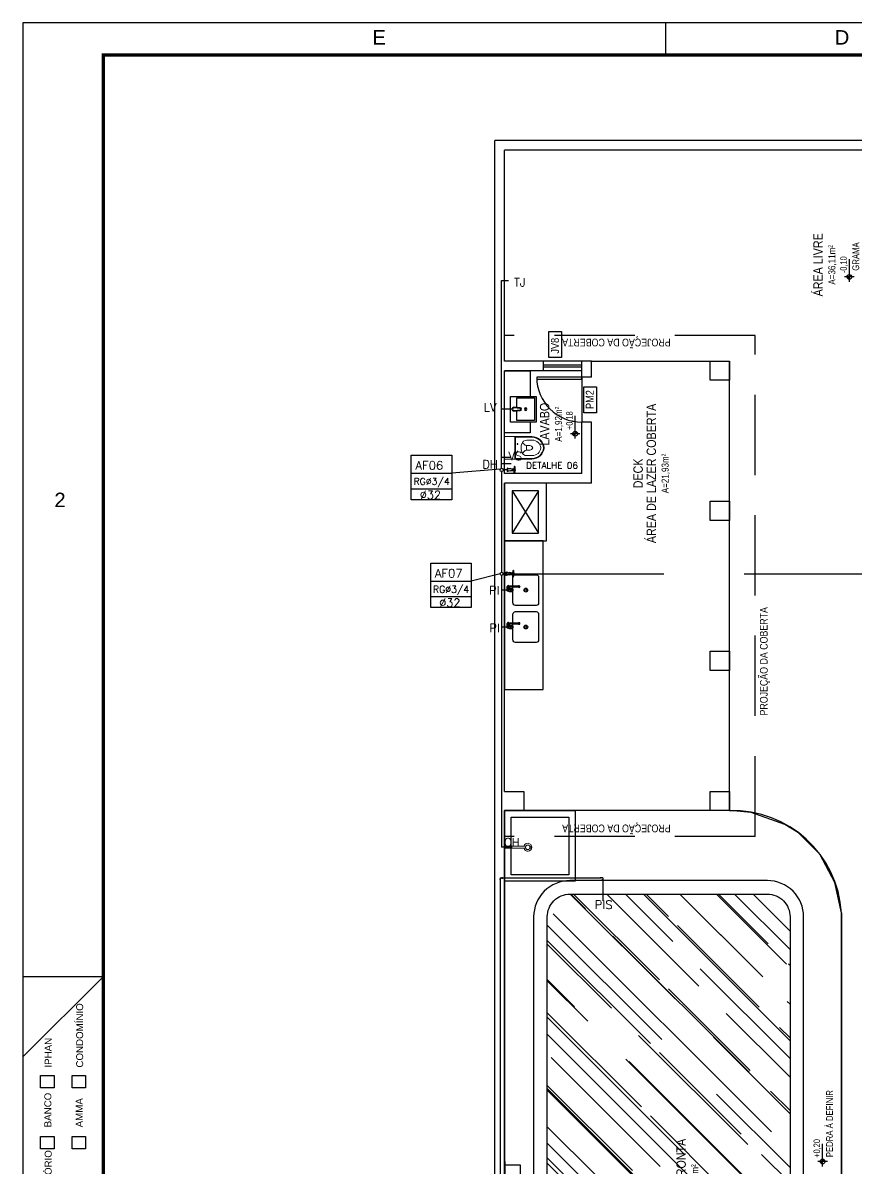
# Model space of a CAD drawing. Header units: millimetres. Extents: x 3923 to 4007, y 744 to 982.
# Drawn here: x 3923.03 to 3948.95, y 945.93 to 981.59 of the extents above; entities that cross this region are included whole.
import ezdxf
from ezdxf.enums import TextEntityAlignment as Align

# ---------------------------------------------------------------- set-up
doc = ezdxf.new("R2010")
doc.units = ezdxf.units.MM
doc.header["$LTSCALE"] = 20
for name, pattern in [('CONTINU', [0]), ('HIDDEN', [0.375, 0.25, -0.125]), ('HIDDEN2', [0.1875, 0.125, -0.0625])]:
    doc.linetypes.add(name, pattern=pattern)
for name, color, linetype in [('A-PEN-B', 5, 'Continuous'), ('AF', 5, 'Continuous'), ('Diametro', 2, 'Continuous'), ('E-txt-g', 3, 'Continuous'), ('Esgoto', 5, 'Continuous'), ('HIDRO 01', 4, 'Continuous'), ('HIDROSSANITÁRIO', 8, 'Continuous'), ('MOB', 251, 'Continuous'), ("PRANCHA - PROJETU'S", 7, 'Continuous'), ('Prumadas_L', 1, 'Continuous'), ('Prumadas_Q', 3, 'Continuous'), ('Prumadas_T', 2, 'Continuous'), ('TUBULACAO', 2, 'Continuous')]:
    doc.layers.add(name, color=color, linetype=linetype)
doc.layers.add('E-Lay-9', color=9, linetype='Continuous', lineweight=9)
doc.layers.add('E-Txt-W', color=7, linetype='Continuous', lineweight=20)
doc.styles.add('ARIAL', font='arial.ttf', dxfattribs={"height": 2})
doc.styles.add('F2', font='ARIALN.TTF')
doc.styles.add('REG60', font='romans.shx', dxfattribs={"width": 0.8, "height": 0.15})
doc.styles.add('REG80', font='romans.shx', dxfattribs={"width": 0.8, "height": 0.2})
doc.styles.add('ROMANS', font='romans__.ttf', dxfattribs={"height": 0.1})

# ---------------------------------------------------------------- blocks, each defined once
blk = doc.blocks.new('ADFSGASDFG')
at = {"layer": "PRANCHA - PROJETU'S", "color": 1}
for p, q in [((360.678, 107.346), (276.578, 107.346)), ((276.578, 107.346), (276.578, 47.946)), ((296.578, 106.346), (296.578, 107.346)), ((279.078, 77.646), (276.578, 75.146)), ((279.078, 77.646), (276.578, 77.646))]:
    blk.add_line(p, q, dxfattribs=at)
at = {"layer": "PRANCHA - PROJETU'S", "color": 4, "const_width": 0.1}
blk.add_lwpolyline([(279.078, 106.346), (359.678, 106.346), (359.678, 48.946), (279.078, 48.946)], close=True, dxfattribs=at)
at = {"layer": "PRANCHA - PROJETU'S"}
for points in [[(277.13, 74.573), (277.548, 74.573), (277.548, 74.187), (277.13, 74.187)], [(278.109, 74.573), (278.526, 74.573), (278.526, 74.187), (278.109, 74.187)], [(277.13, 72.674), (277.548, 72.674), (277.548, 72.289), (277.13, 72.289)], [(278.109, 72.674), (278.526, 72.674), (278.526, 72.289), (278.109, 72.289)]]:
    blk.add_lwpolyline(points, close=True, dxfattribs=at)
at = {"layer": "PRANCHA - PROJETU'S", "color": 50, "linetype": 'Continuous', "style": 'ARIAL'}
for s, p in [('E', (287.661, 106.896)), ('D', (302.065, 106.896)), ('2', (277.732, 92.496))]:
    blk.add_text(s, height=0.45, dxfattribs=at).set_placement(p, align=Align.MIDDLE)
at = {"layer": "PRANCHA - PROJETU'S", "color": 2, "style": 'ARIAL'}
for s, p in [('CONDOMÍNIO', (278.235, 74.816)), ('IPHAN', (277.256, 74.816)), ('BANCO', (277.245, 72.956)), ('AMMA', (278.224, 72.956)), ('ESCRITÓRIO', (277.256, 70.361))]:
    blk.add_text(s, height=0.2168, rotation=90, dxfattribs=at).set_placement(p, align=Align.TOP_LEFT)
blk = doc.blocks.new('TXT-AMB75')
at = {"layer": 'E-txt-g', "style": 'REG80', "width": 0.8, "flags": 8}
blk.add_attdef('TXT', text='', height=0.2, dxfattribs=at).set_placement((0.005, 0.296), align=Align.CENTER)
at = {"layer": 'E-Txt-W', "style": 'REG60', "width": 0.8, "flags": 8}
blk.add_attdef('TXT', text='', height=0.15, dxfattribs=at).set_placement((0.005, 0.027), align=Align.CENTER)
blk = doc.blocks.new('Chuveiro')
at = {"layer": 'E-Lay-9', "color": 8}
for p, q in [((-0.031, 0.016), (-0.36, 0.016)), ((0.051, 0.016), (0.031, 0.016)), ((0.051, 0.016), (0.051, -0.016)), ((-0.031, -0.016), (-0.36, -0.016)), ((0.051, -0.016), (0.031, -0.016))]:
    blk.add_line(p, q, dxfattribs=at)
blk.add_circle((0, 0), 0.0348, dxfattribs=at)
for centre, radius, start, end in [((0, 0), 0.0624, 194.4775, 165.5225), ((0.009, 0), 0.0444, 339.4266, 20.5734)]:
    blk.add_arc(centre, radius, start, end, dxfattribs=at)
blk = doc.blocks.new('NV')
at = {"color": 4, "linetype": 'ByBlock', "ltscale": 0.5}
for p, q in [((-1.414, -0.142), (-1.414, 0.107)), ((-1.539, -0.018), (-0.953, -0.018))]:
    blk.add_line(p, q, dxfattribs=at)
at = {"color": 4, "ltscale": 2.5}
blk.add_circle((-1.414, -0.018), 0.0622, dxfattribs=at)
at = {"color": 4}
for points in [[(-1.414, -0.018), (-1.458, 0.026), (-1.476, -0.018), (-1.472, 0.006)], [(-1.414, -0.018), (-1.414, 0.045), (-1.458, 0.026), (-1.438, 0.04)], [(-1.414, -0.018), (-1.352, -0.018), (-1.37, -0.062), (-1.357, -0.041)], [(-1.414, -0.018), (-1.37, -0.062), (-1.414, -0.08), (-1.39, -0.075)]]:
    blk.add_solid(points, dxfattribs=at)
at = {"layer": 'E-Txt-W', "color": 4, "ltscale": 2.5, "style": 'F2'}
blk.add_attdef('COTAPISO', (-1.306, 0.073), '', height=0.15, dxfattribs=at)
blk = doc.blocks.new('CUBA QUADRADA-flat-4-flat-1')
at = {"layer": 'MOB'}
blk.add_lwpolyline([(0, -0.2), (0.4, -0.2), (0.4, 0.2), (0, 0.2)], close=True, dxfattribs=at)
for points in [[(0.155, -0.02), (0.055, -0.03, -1), (0.055, 0.03), (0.155, 0.02, -1)], [(0.155, -0.01), (0.055, -0.02, -1), (0.055, 0.02), (0.155, 0.01, -1)]]:
    blk.add_lwpolyline(points, format="xyb", close=True, dxfattribs=at)
blk.add_lwpolyline([(0.1, -0.025), (0.1, -0.175), (0.375, -0.175), (0.375, 0.175), (0.1, 0.175), (0.1, 0.025)], dxfattribs=at)
for radius in [0.02, 0.0125]:
    blk.add_circle((0.238, 0), radius, dxfattribs=at)
blk = doc.blocks.new('vaso-s')
at = {"layer": 'E-Lay-9', "color": 8}
for p, q in [((0, 0.17), (0, 0)), ((0.426, 0.175), (0.005, 0.175)), ((0.16, 0.17), (0.16, 0.17)), ((0.16, 0.17), (0.16, 0)), ((0.426, 0.165), (0.165, 0.165)), ((0.17, 0), (0.17, 0.16)), ((0.213, 0.06), (0.189, 0.06)), ((0.201, 0.048), (0.201, 0.072)), ((0.341, 0.035), (0.341, 0)), ((0.391, 0.035), (0.341, 0.035)), ((0.431, 0.12), (0.346, 0.12)), ((0, -0.17), (0, 0)), ((0.426, -0.175), (0.005, -0.175)), ((0.16, -0.17), (0.16, 0)), ((0.16, -0.17), (0.16, -0.17)), ((0.426, -0.165), (0.165, -0.165)), ((0.17, 0), (0.17, -0.16)), ((0.213, -0.06), (0.189, -0.06)), ((0.201, -0.048), (0.201, -0.072)), ((0.341, -0.035), (0.341, 0)), ((0.391, -0.035), (0.341, -0.035)), ((0.431, -0.12), (0.346, -0.12))]:
    blk.add_line(p, q, dxfattribs=at)
for centre in [(0.201, 0.06), (0.201, -0.06)]:
    blk.add_circle(centre, 0.005, dxfattribs=at)
for centre, radius, start, end in [((0.005, 0.17), 0.005, 90, 180), ((0.155, 0.17), 0.005, 0, 90), ((0.165, 0.17), 0.00495, 180, 270), ((0.165, 0.16), 0.00495, 0, 90), ((0.518, -0.015), 0.262, 163.0355, 176.7233), ((0.346, 0.038), 0.0825, 90, 163.0355), ((0.375, 0.136), 0.107, 206.9395, 250.9647), ((0.391, -0.015), 0.05, 17.4576, 90), ((0.426, -0.015), 0.19, 4.5281, 90), ((0.426, -0.015), 0.18, 4.7802, 90), ((0.431, -0.015), 0.135, 6.3794, 90), ((0.005, -0.17), 0.005, 180, 270), ((0.155, -0.17), 0.005, 270, 0), ((0.165, -0.17), 0.00495, 90, 180), ((0.165, -0.16), 0.00495, 270, 0), ((0.518, 0.015), 0.262, 183.2767, 196.9645), ((0.346, -0.038), 0.0825, 196.9645, 270), ((0.375, -0.136), 0.107, 109.0353, 153.0605), ((0.391, 0.015), 0.05, 270, 342.5424), ((0.426, 0.015), 0.19, 270, 355.4719), ((0.426, 0.015), 0.18, 270, 355.2198), ((0.431, 0.015), 0.135, 270, 353.6206)]:
    blk.add_arc(centre, radius, start, end, dxfattribs=at)
blk = doc.blocks.new('registro')
at = {"layer": 'HIDRO 01', "color": 4}
for p, q in [((4089.647, 840.402), (4089.647, 840.406)), ((4089.647, 840.391), (4089.647, 840.402)), ((4089.647, 840.38), (4089.647, 840.391)), ((4089.647, 840.376), (4089.647, 840.38)), ((4089.647, 840.376), (4089.647, 840.376)), ((4089.65, 840.44), (4089.65, 840.411)), ((4089.65, 840.396), (4089.65, 840.412)), ((4089.65, 840.396), (4089.65, 840.391)), ((4089.65, 840.391), (4089.65, 840.386)), ((4089.65, 840.386), (4089.65, 840.37)), ((4089.65, 840.342), (4089.65, 840.371)), ((4089.65, 840.368), (4089.65, 840.363)), ((4089.65, 840.363), (4089.65, 840.358)), ((4089.655, 840.441), (4089.651, 840.441)), ((4089.651, 840.341), (4089.655, 840.341)), ((4089.658, 840.441), (4089.655, 840.441)), ((4089.658, 840.341), (4089.655, 840.341)), ((4089.66, 840.44), (4089.66, 840.413)), ((4089.66, 840.396), (4089.66, 840.413)), ((4089.66, 840.391), (4089.66, 840.396)), ((4089.66, 840.386), (4089.66, 840.391)), ((4089.66, 840.386), (4089.66, 840.369)), ((4089.66, 840.342), (4089.66, 840.369)), ((4089.66, 840.363), (4089.66, 840.368)), ((4089.66, 840.358), (4089.66, 840.363)), ((4089.67, 840.401), (4089.67, 840.406)), ((4089.686, 840.401), (4089.67, 840.401)), ((4089.67, 840.391), (4089.67, 840.401)), ((4089.67, 840.381), (4089.67, 840.391)), ((4089.67, 840.376), (4089.67, 840.381)), ((4089.686, 840.38), (4089.67, 840.38)), ((4089.686, 840.391), (4089.686, 840.407)), ((4089.686, 840.407), (4089.713, 840.407)), ((4089.686, 840.375), (4089.686, 840.391)), ((4089.713, 840.375), (4089.686, 840.375)), ((4089.763, 840.417), (4089.767, 840.417)), ((4089.763, 840.391), (4089.763, 840.417)), ((4089.763, 840.365), (4089.763, 840.391)), ((4089.767, 840.365), (4089.763, 840.365)), ((4089.767, 840.391), (4089.767, 840.417)), ((4089.767, 840.365), (4089.767, 840.391))]:
    blk.add_line(p, q, dxfattribs=at)
for points in [[(4089.67, 840.406), (4089.669, 840.406), (4089.667, 840.406), (4089.665, 840.407)], [(4089.67, 840.376), (4089.669, 840.376), (4089.667, 840.376), (4089.665, 840.375)]]:
    blk.add_lwpolyline(points, dxfattribs=at)
at = {"layer": 'HIDRO 01', "color": 4, "extrusion": (0, 0, -1)}
for centre, radius, start, end in [((-4089.682, 840.391), 0.0394, 359.9957, 20.1363), ((-4089.646, 840.404), 0.000989, 20.1219, 100.1124), ((-4089.646, 840.404), 0.00099, 100.0948, 180), ((-4089.643, 840.412), 0.00681, 181.2368, 236.379), ((-4089.643, 840.37), 0.00681, 123.6059, 180), ((-4089.651, 840.44), 0.00124, 0, 90), ((-4089.655, 840.425), 0.00495, 0.026, 89.974), ((-4089.655, 840.415), 0.00495, 270.0183, 359.9819), ((-4089.655, 840.396), 0.00495, 0.026, 89.974), ((-4089.655, 840.386), 0.00495, 270.0183, 359.9819), ((-4089.655, 840.368), 0.00495, 0.026, 89.974), ((-4089.655, 840.358), 0.00495, 270.0183, 359.9819), ((-4089.655, 840.425), 0.00495, 90.0182, 179.9818), ((-4089.655, 840.415), 0.00495, 180.0183, 269.9819), ((-4089.655, 840.396), 0.00495, 90.0182, 179.9818), ((-4089.655, 840.386), 0.00495, 180.0183, 269.9819), ((-4089.655, 840.368), 0.00495, 90.0182, 179.9818), ((-4089.655, 840.358), 0.00495, 180.0183, 269.9819), ((-4089.658, 840.342), 0.00124, 180, 270), ((-4089.666, 840.413), 0.00681, 282.3599, 360), ((-4089.666, 840.369), 0.00681, 359.9998, 77.6433), ((-4089.726, 840.473), 0.0671, 236.3582, 281.4507), ((-4089.726, 840.309), 0.0671, 78.5496, 123.642)]:
    blk.add_arc(centre, radius, start, end, dxfattribs=at)
at = {"layer": 'HIDRO 01', "color": 4}
for centre, radius, start, end in [((4089.682, 840.391), 0.0394, 179.994, 200.1389), ((4089.646, 840.378), 0.00099, 200.1271, 280.0763), ((4089.646, 840.378), 0.00099, 280.0721, 0.0034), ((4089.647, 840.406), 0.000125, 123.8845, 179.9151), ((4089.647, 840.376), 0.000124, 206.7174, 236.3559), ((4089.651, 840.342), 0.00124, 179.9983, 270), ((4089.658, 840.44), 0.00124, 359.9989, 90)]:
    blk.add_arc(centre, radius, start, end, dxfattribs=at)

msp = doc.modelspace()

# ---------------------------------------------------------------- hatches: boundary and pattern name
at = {"layer": 'HIDROSSANITÁRIO'}
h = msp.add_hatch(dxfattribs=at)
h.set_pattern_fill('AR-RROOF', color=8, scale=1.2, angle=135, style=0)
h.set_pattern_definition([(135, (4165.9001, -2057.9375), (-2.71529004, 1.01823376), [18, -2.4, 6, -1.2]), (135, (4164.3473, -2057.2332), (-0.2800143, -1.9770706), [3.6, -0.396, 7.2, -0.9]), (135, (4164.7546, -2058.2345), (-4.98086017, 3.84383246), [9.6, -1.68, 4.8, -1.2])])
edge = h.paths.add_edge_path()
edge.add_arc((3946.192, 953.75), 0.706, 0, 90, ccw=False)
edge.add_line((3946.897, 953.75), (3946.897, 937.056))
edge.add_arc((3946.192, 937.056), 0.706, -90, 0, ccw=False)
edge.add_line((3946.192, 936.351), (3940.05, 936.351))
edge.add_arc((3940.05, 937.056), 0.706, 180, 270, ccw=False)
edge.add_line((3939.345, 937.056), (3939.345, 953.75))
edge.add_arc((3940.05, 953.75), 0.706, 90, 180, ccw=False)
edge.add_line((3940.05, 954.456), (3946.192, 954.456))
h.paths.add_polyline_path([(3943.735, 943.943), (3943.735, 946.916), (3943.282, 946.916), (3943.282, 943.943)], flags=24)
h.paths.add_polyline_path([(3944.156, 944.747), (3944.156, 946.111), (3943.762, 946.111), (3943.762, 944.747)], flags=24)

# ---------------------------------------------------------------- linework, layer by layer
at = {"layer": 'A-PEN-B'}
for centre in [(3937.925, 967.668), (3937.925, 964.43)]:
    msp.add_circle(centre, 0.05, dxfattribs=at)
at = {"layer": 'AF'}
for p, q in [((3937.925, 967.718), (3937.925, 969.557)), ((3938.246, 969.557, 4.668), (3937.925, 969.557)), ((3938.226, 968.053, 15.362), (3937.925, 968.053, -13.526)), ((3938.226, 967.853, 15.362), (3937.925, 967.853, -13.526)), ((3937.925, 967.618), (3937.925, 964.478)), ((3938.131, 967.668), (3937.975, 967.668)), ((3937.925, 964.38), (3937.917, 962.773, -0.493)), ((3938.247, 963.924, -0.493), (3937.917, 963.924, -0.493)), ((3938.247, 962.773, -0.493), (3937.917, 962.773, -0.493)), ((3937.917, 962.773, -0.493), (3937.917, 955.916, -0.493)), ((3938.247, 955.916, -0.493), (3937.917, 955.916, -0.493)), ((3937.875, 954.961, -0.451), (3937.875, 944.762))]:
    msp.add_line(p, q, dxfattribs=at)
at = {"layer": 'AF', "linetype": 'HIDDEN'}
for p, q in [((3937.975, 964.43), (3953.963, 964.43)), ((3937.936, 954.962, -0.451), (3941.012, 954.961, -0.451)), ((3941.072, 954.907, -0.451), (3941.072, 954.252, -0.451))]:
    msp.add_line(p, q, dxfattribs=at)
at = {"layer": 'Esgoto'}
for p, q in [((3937.925, 969.557), (3937.925, 973.566)), ((3937.925, 973.566), (3938.133, 973.566))]:
    msp.add_line(p, q, dxfattribs=at)
at = {"layer": 'HIDROSSANITÁRIO', "color": 8, "linetype": 'Continuous'}
for p, q in [((3979.716, 977.927), (3937.716, 977.927)), ((3937.716, 932.927), (3937.716, 977.927)), ((3979.416, 977.627), (3938.016, 977.627)), ((3938.016, 971.056), (3938.016, 977.627)), ((3940.716, 971.056, -0.493), (3938.016, 971.056, -0.493)), ((3940.416, 970.756, -0.655), (3940.416, 971.056, -0.655)), ((3940.716, 970.556, -0.493), (3940.716, 971.056, -0.493)), ((3945.016, 957.056, -0.493), (3945.016, 971.056, -0.493)), ((3938.016, 967.556), (3938.016, 970.756)), ((3938.016, 967.556, -0.493), (3938.016, 970.756, -0.493)), ((3940.416, 970.756, -0.493), (3938.016, 970.756, -0.493)), ((3940.416, 970.556, -0.493), (3940.416, 970.756, -0.493)), ((3940.716, 970.556, -0.493), (3940.416, 970.556, -0.493)), ((3940.416, 967.556, -0.493), (3940.416, 969.156, -0.493)), ((3940.716, 969.156, -0.493), (3940.416, 969.156, -0.493)), ((3940.716, 967.256, -0.493), (3940.716, 969.156, -0.493)), ((3940.416, 967.556, -0.493), (3938.016, 967.556, -0.493)), ((3938.016, 957.656), (3938.016, 967.256)), ((3938.016, 957.656, -0.493), (3938.016, 967.256, -0.493)), ((3940.716, 967.256, -0.493), (3938.016, 967.256, -0.493)), ((3938.016, 933.627), (3938.016, 957.056)), ((3945.016, 957.056, -0.493), (3938.016, 957.056, -0.493)), ((3948.501, 953.871), (3948.501, 935.219))]:
    msp.add_line(p, q, dxfattribs=at)
at = {"layer": 'HIDROSSANITÁRIO', "color": 8, "linetype": 'HIDDEN2'}
for p, q in [((3945.816, 971.856, -0.493), (3938.016, 971.856, -0.493)), ((3945.816, 956.256, -0.493), (3945.816, 971.856, -0.493)), ((3939.224, 970.756, -0.655), (3939.224, 971.056, -0.655)), ((3939.224, 970.936, 1.588), (3940.416, 970.936, 1.675)), ((3939.224, 970.876, -0.655), (3940.416, 970.876, -0.655)), ((3945.816, 956.256, -0.493), (3938.016, 956.256, -0.493))]:
    msp.add_line(p, q, dxfattribs=at)
at = {"layer": 'HIDROSSANITÁRIO', "color": 8, "linetype": 'CONTINU'}
msp.add_line((3940.716, 971.056, -0.493), (3945.016, 971.056, -0.493), dxfattribs=at)
at = {"layer": 'HIDROSSANITÁRIO', "color": 8}
for p, q in [((3940.416, 970.556, -0.493), (3940.416, 969.156, -0.493)), ((3938.256, 967.016, -0.493), (3939.076, 965.696, -0.493)), ((3939.076, 967.016, -0.493), (3938.256, 965.696, -0.493)), ((3938.158, 964.014, -0.493), (3938.158, 963.972, -0.493)), ((3938.158, 962.863, -0.493), (3938.158, 962.822, -0.493))]:
    msp.add_line(p, q, dxfattribs=at)
for points in [[(3939.398, 971.172), (3939.398, 971.973), (3939.787, 971.973), (3939.787, 971.172)], [(3940.481, 969.449), (3940.481, 970.25), (3940.871, 970.25), (3940.871, 969.449)]]:
    msp.add_lwpolyline(points, close=True, dxfattribs=at)
at = {"layer": 'HIDROSSANITÁRIO', "color": 8, "linetype": 'Continuous'}
for points, elevation in [([(3945.016, 971.056), (3945.016, 970.456), (3944.416, 970.456), (3944.416, 971.056)], -7.812), ([(3945.016, 966.689), (3945.016, 966.089), (3944.416, 966.089), (3944.416, 966.689)], -0.493), ([(3945.016, 962.022), (3945.016, 961.422), (3944.416, 961.422), (3944.416, 962.022)], -0.493), ([(3945.016, 957.656), (3945.016, 957.056), (3944.416, 957.056), (3944.416, 957.656)], -0.493), ([(3938.016, 957.056), (3940.216, 957.056), (3940.216, 954.856), (3938.016, 954.856)], -0.493), ([(3938.216, 956.856), (3940.016, 956.856), (3940.016, 955.056), (3938.216, 955.056)], -0.493)]:
    msp.add_lwpolyline(points, close=True, dxfattribs=dict(at, elevation=elevation))
for points, elevation in [([(3938.816, 969.157), (3938.816, 968.821), (3938.016, 968.821), (3938.016, 970.756), (3938.816, 970.756), (3938.816, 969.957)], 15.362), ([(3938.016, 957.656), (3938.616, 957.656), (3938.616, 957.056), (3938.016, 957.056)], -0.493)]:
    msp.add_lwpolyline(points, dxfattribs=dict(at, elevation=elevation))
at = {"layer": 'HIDROSSANITÁRIO', "color": 8, "elevation": -0.554}
msp.add_lwpolyline([(3940.416, 970.556), (3939.016, 970.556), (3939.016, 970.496), (3940.416, 970.496)], close=True, dxfattribs=at)
at = {"layer": 'HIDROSSANITÁRIO', "color": 8, "linetype": 'CONTINU', "elevation": -0.493}
for points in [[(3938.016, 967.256), (3938.016, 965.456), (3939.316, 965.456), (3939.316, 967.256)], [(3938.256, 967.016), (3938.256, 965.696), (3939.076, 965.696), (3939.076, 967.016)], [(3939.216, 960.827), (3939.216, 965.456), (3938.016, 965.456), (3938.016, 960.827)]]:
    msp.add_lwpolyline(points, close=True, dxfattribs=at)
at = {"layer": 'HIDROSSANITÁRIO', "color": 8, "elevation": -0.493}
for points in [[(3938.276, 964.054), (3938.276, 964.324, -0.414214), (3938.356, 964.404), (3938.996, 964.404, -0.414214), (3939.076, 964.324), (3939.076, 963.524, -0.414214), (3938.996, 963.444), (3938.356, 963.444, -0.414214), (3938.276, 963.524), (3938.276, 963.909)], [(3938.142, 963.889), (3938.128, 963.889, -0.546464), (3938.096, 963.939, 0.10784), (3938.098, 963.947), (3938.098, 964.034)], [(3938.096, 963.939, -0.293273), (3938.128, 963.959), (3938.142, 963.959)], [(3938.242, 963.874), (3938.167, 963.874, -0.133256), (3938.154, 963.878, -0.106756), (3938.142, 963.889, -0.082828), (3938.135, 963.904, -0.071352), (3938.132, 963.924, -0.071352), (3938.135, 963.944, -0.082828), (3938.142, 963.959, -0.106756), (3938.154, 963.971, -0.133256), (3938.167, 963.974), (3938.242, 963.974)], [(3938.276, 963.944), (3938.276, 964.014, -0.414214)], [(3938.276, 962.903), (3938.276, 963.173, -0.414214), (3938.356, 963.253), (3938.996, 963.253, -0.414214), (3939.076, 963.173), (3939.076, 962.373, -0.414214), (3938.996, 962.293), (3938.356, 962.293, -0.414214), (3938.276, 962.373), (3938.276, 962.758)], [(3938.142, 962.738), (3938.128, 962.738, -0.546464), (3938.096, 962.788, 0.10784), (3938.098, 962.796), (3938.098, 962.883)], [(3938.242, 962.723), (3938.167, 962.723, -0.133256), (3938.154, 962.727, -0.106756), (3938.142, 962.738, -0.082828), (3938.135, 962.754, -0.071352), (3938.132, 962.773, -0.071352), (3938.135, 962.793, -0.082828), (3938.142, 962.809, -0.106756), (3938.154, 962.82, -0.133256), (3938.167, 962.823), (3938.242, 962.823)], [(3938.276, 962.793), (3938.276, 962.863, -0.414214)], [(3938.096, 962.788, -0.293273), (3938.128, 962.808), (3938.142, 962.808)]]:
    msp.add_lwpolyline(points, format="xyb", dxfattribs=at)
for points in [[(3938.128, 964.054), (3938.468, 964.054, -1), (3938.468, 964.014), (3938.128, 964.014, -1)], [(3938.242, 963.974, -0.133256), (3938.255, 963.971, -0.106756), (3938.267, 963.959, -0.082828), (3938.275, 963.944, -0.071352), (3938.278, 963.924, -0.071352), (3938.275, 963.904, -0.082828), (3938.267, 963.889, -0.106756), (3938.255, 963.878, -0.133256), (3938.242, 963.874, -0.133256), (3938.23, 963.878, -0.106756), (3938.217, 963.889, -0.082828), (3938.21, 963.904, -0.071352), (3938.207, 963.924, -0.071352), (3938.21, 963.944, -0.082828), (3938.217, 963.959, -0.106756), (3938.23, 963.971, -0.133256)], [(3938.257, 963.909, -0.133256), (3938.254, 963.91, -0.106756), (3938.25, 963.913, -0.082828), (3938.248, 963.918, -0.071352), (3938.247, 963.924, -0.071352), (3938.248, 963.93, -0.082828), (3938.25, 963.935, -0.106756), (3938.254, 963.938, -0.133256), (3938.257, 963.939, -0.133256), (3938.261, 963.938, -0.106756), (3938.265, 963.935, -0.082828), (3938.267, 963.93, -0.071352), (3938.268, 963.924, -0.071352), (3938.267, 963.918, -0.082828), (3938.265, 963.913, -0.106756), (3938.261, 963.91, -0.133256)], [(3938.128, 962.903), (3938.468, 962.903, -1), (3938.468, 962.863), (3938.128, 962.863, -1)], [(3938.242, 962.823, -0.133256), (3938.255, 962.82, -0.106756), (3938.267, 962.809, -0.082828), (3938.275, 962.793, -0.071352), (3938.278, 962.773, -0.071352), (3938.275, 962.754, -0.082828), (3938.267, 962.738, -0.106756), (3938.255, 962.727, -0.133256), (3938.242, 962.723, -0.133256), (3938.23, 962.727, -0.106756), (3938.217, 962.738, -0.082828), (3938.21, 962.754, -0.071352), (3938.207, 962.773, -0.071352), (3938.21, 962.793, -0.082828), (3938.217, 962.809, -0.106756), (3938.23, 962.82, -0.133256)], [(3938.257, 962.758, -0.133256), (3938.254, 962.759, -0.106756), (3938.25, 962.763, -0.082828), (3938.248, 962.767, -0.071352), (3938.247, 962.773, -0.071352), (3938.248, 962.779, -0.082828), (3938.25, 962.784, -0.106756), (3938.254, 962.787, -0.133256), (3938.257, 962.788, -0.133256), (3938.261, 962.787, -0.106756), (3938.265, 962.784, -0.082828), (3938.267, 962.779, -0.071352), (3938.268, 962.773, -0.071352), (3938.267, 962.767, -0.082828), (3938.265, 962.763, -0.106756), (3938.261, 962.759, -0.133256)], [(3946.192, 954.879), (3940.05, 954.879, 0.414214), (3938.921, 953.75), (3938.921, 937.056, 0.414214), (3940.05, 935.927), (3946.192, 935.927, 0.414214), (3947.321, 937.056), (3947.321, 953.75, 0.414214)], [(3946.192, 954.456, -0.414214), (3946.897, 953.75), (3946.897, 937.056, -0.414214), (3946.192, 936.351), (3940.05, 936.351, -0.414214), (3939.345, 937.056), (3939.345, 953.75, -0.414214), (3940.05, 954.456)]]:
    msp.add_lwpolyline(points, format="xyb", close=True, dxfattribs=at)
at = {"layer": 'HIDROSSANITÁRIO', "color": 8}
msp.add_lwpolyline([(3938.016, 935.219), (3948.5, 935.223), (3948.501, 953.871), (3948.294, 954.814), (3947.825, 955.702), (3947.16, 956.369), (3946.731, 956.625), (3945.693, 956.994), (3945.016, 957.056), (3938.016, 957.056), (3938.025, 935.219)], dxfattribs=at)
at = {"layer": 'HIDROSSANITÁRIO', "color": 8, "linetype": 'HIDDEN'}
msp.add_lwpolyline([(3938.016, 943.499), (3938.016, 946.024), (3938.503, 946.024), (3938.503, 943.499)], close=True, dxfattribs=at)
at = {"layer": 'HIDROSSANITÁRIO', "color": 8}
for centre, radius in [((3938.676, 963.924, -0.493), 0.06), ((3938.676, 963.924, -0.493), 0.035), ((3938.676, 962.773, -0.493), 0.06), ((3938.676, 962.773, -0.493), 0.035)]:
    msp.add_circle(centre, radius, dxfattribs=at)
at = {"layer": 'HIDROSSANITÁRIO', "color": 8, "linetype": 'HIDDEN2'}
msp.add_arc((3940.416, 970.556, -0.554), 1.4, 180, 270, dxfattribs=at)
at = {"layer": 'HIDROSSANITÁRIO', "color": 8}
for centre, radius, start, end in [((3938.128, 964.034, -0.493), 0.03, 41.8103, 318.1897), ((3938.128, 963.924, -0.493), 0.07, 45.5847, 64.6231), ((3938.468, 964.034, -0.493), 0.025, 233.1301, 126.8699), ((3938.128, 962.883, -0.493), 0.03, 41.8103, 318.1897), ((3938.128, 962.773, -0.493), 0.07, 45.5847, 64.6231), ((3938.468, 962.883, -0.493), 0.025, 233.1301, 126.8699), ((3945.109, 953.659, -0.493), 3.398, 3.5687, 91.5715)]:
    msp.add_arc(centre, radius, start, end, dxfattribs=at)
at = {"layer": 'Prumadas_L'}
for p, q in [((3935.114, 967.564, 6.237), (3936.376, 967.564, 6.237)), ((3937.881, 967.691), (3936.376, 967.564, 6.237)), ((3935.114, 967.08, 6.237), (3936.376, 967.08, 6.237)), ((3937.875, 964.43), (3936.981, 964.206, 6.237)), ((3935.719, 964.206, 6.237), (3936.981, 964.206, 6.237)), ((3935.719, 963.722, 6.237), (3936.981, 963.722, 6.237))]:
    msp.add_line(p, q, dxfattribs=at)
at = {"layer": 'Prumadas_Q'}
for p, q in [((3935.114, 968.123, 6.237), (3936.376, 968.123, 6.237)), ((3935.114, 966.738, 6.237), (3935.114, 968.123, 6.237)), ((3936.376, 968.123, 6.237), (3936.376, 966.738, 6.237)), ((3936.376, 966.738, 6.237), (3935.114, 966.738, 6.237)), ((3935.719, 964.764, 6.237), (3936.981, 964.764, 6.237)), ((3935.719, 963.379, 6.237), (3935.719, 964.764, 6.237)), ((3936.981, 964.764, 6.237), (3936.981, 963.379, 6.237)), ((3936.981, 963.379, 6.237), (3935.719, 963.379, 6.237))]:
    msp.add_line(p, q, dxfattribs=at)
at = {"layer": 'TUBULACAO'}
for p, q in [((3937.935, 954.985, -0.451), (3937.936, 954.938, -0.451)), ((3941.012, 954.94, -0.451), (3941.011, 954.987, -0.451)), ((3937.854, 954.921, -0.451), (3937.897, 954.921, -0.451)), ((3937.875, 954.961, -0.451), (3937.936, 954.962, -0.451)), ((3937.875, 954.961, -0.451), (3937.875, 954.921, -0.451)), ((3941.072, 954.961, -0.451), (3941.012, 954.961, -0.451)), ((3941.096, 954.907, -0.451), (3941.044, 954.907, -0.451)), ((3941.072, 954.961, -0.451), (3941.072, 954.907, -0.451))]:
    msp.add_line(p, q, dxfattribs=at)

# ---------------------------------------------------------------- block references
at = {"layer": 'AF', "xscale": 2, "yscale": 2, "zscale": 2, "rotation": 180}
for p in [(12117.634, 2648.455), (12117.594, 2645.217)]:
    msp.add_blockref('registro', p, dxfattribs=at)
at = {"layer": 'HIDROSSANITÁRIO', "color": 8}
ref = msp.add_blockref('TXT-AMB75', (3948.348, 974.045, 3.659), dxfattribs=dict(at, xscale=1.458, yscale=1.458, zscale=1.458, rotation=90))
ref.add_attrib('TXT', 'ÁREA LIVRE', dxfattribs={"layer": 'E-txt-g', "color": 2, "height": 0.2916, "rotation": 90, "style": 'F2'}).set_placement((3947.916, 974.053, 3.659), align=Align.CENTER)
ref.add_attrib('TXT', 'A=36,11m²', dxfattribs={"layer": 'E-Txt-W', "height": 0.2187, "rotation": 90, "style": 'F2'}).set_placement((3948.308, 974.053, 3.659), align=Align.CENTER)
ref = msp.add_blockref('NV', (3948.723, 975.372, 3.659), dxfattribs=dict(at, xscale=1.2, yscale=1.2, zscale=1.2, rotation=90))
ref.add_attrib('COTAPISO', '-0,10', (3948.662, 973.794, 3.659), dxfattribs={"layer": 'E-Txt-W', "color": 4, "ltscale": 2.5, "height": 0.2, "rotation": 90, "style": 'F2'})
at = {"layer": 'HIDROSSANITÁRIO', "color": 8, "xscale": -2, "yscale": 2, "zscale": 2, "rotation": 180}
msp.add_blockref('CUBA QUADRADA-flat-4-flat-1', (3938.196, 969.557, 11.214), dxfattribs=at)
at = {"layer": 'HIDROSSANITÁRIO', "color": 8}
ref = msp.add_blockref('TXT-AMB75', (3939.841, 969.082, -0.493), dxfattribs=dict(at, xscale=1.458, yscale=1.458, zscale=1.458, rotation=90))
ref.add_attrib('TXT', 'LAVABO', dxfattribs={"layer": 'E-txt-g', "color": 2, "height": 0.2916, "rotation": 90, "style": 'F2'}).set_placement((3939.408, 969.09, -0.493), align=Align.CENTER)
ref.add_attrib('TXT', 'A=1,92m²', dxfattribs={"layer": 'E-Txt-W', "height": 0.2187, "rotation": 90, "style": 'F2'}).set_placement((3939.801, 969.09, -0.493), align=Align.CENTER)
ref = msp.add_blockref('TXT-AMB75', (3943.159, 967.549, -0.493), dxfattribs=dict(at, xscale=1.458, yscale=1.458, zscale=1.458, rotation=90))
ref.add_attrib('TXT', 'ÁREA DE LAZER COBERTA', dxfattribs={"layer": 'E-txt-g', "color": 2, "height": 0.2916, "rotation": 90, "style": 'F2'}).set_placement((3942.727, 967.557, -0.493), align=Align.CENTER)
ref.add_attrib('TXT', 'A=21,93m²', dxfattribs={"layer": 'E-Txt-W', "height": 0.2187, "rotation": 90, "style": 'F2'}).set_placement((3943.12, 967.557, -0.493), align=Align.CENTER)
ref = msp.add_blockref('NV', (3940.192, 970.489, -0.493), dxfattribs=dict(at, xscale=1.2, yscale=1.2, zscale=1.2, rotation=90))
ref.add_attrib('COTAPISO', '+0,18', (3940.132, 968.911, -0.493), dxfattribs={"layer": 'E-Txt-W', "color": 4, "ltscale": 2.5, "height": 0.2, "rotation": 90, "style": 'F2'})
at = {"layer": 'HIDROSSANITÁRIO', "color": 8, "xscale": 2, "yscale": 2, "zscale": 2}
for name, p in [('vaso-s', (3938.016, 968.353, 15.362)), ('Chuveiro', (3938.737, 955.916, -0.493))]:
    msp.add_blockref(name, p, dxfattribs=at)
at = {"layer": 'HIDROSSANITÁRIO', "color": 8}
ref = msp.add_blockref('TXT-AMB75', (3942.748, 967.549, -0.493), dxfattribs=dict(at, xscale=1.458, yscale=1.458, zscale=1.458, rotation=90))
ref.add_attrib('TXT', 'DECK', dxfattribs={"layer": 'E-txt-g', "color": 2, "height": 0.2916, "rotation": 90, "style": 'F2'}).set_placement((3942.316, 967.557, -0.493), align=Align.CENTER)
ref = msp.add_blockref('TXT-AMB75', (3944.086, 945.421, -0.493), dxfattribs=dict(at, xscale=1.458, yscale=1.458, zscale=1.458, rotation=90))
ref.add_attrib('TXT', 'PISCINA PRONTA', dxfattribs={"layer": 'E-txt-g', "color": 2, "height": 0.2916, "rotation": 90, "style": 'F2'}).set_placement((3943.654, 945.429, -0.493), align=Align.CENTER)
ref.add_attrib('TXT', 'A=39,81m²', dxfattribs={"layer": 'E-Txt-W', "height": 0.2187, "rotation": 90, "style": 'F2'}).set_placement((3944.047, 945.429, -0.493), align=Align.CENTER)
ref = msp.add_blockref('NV', (3947.89, 947.827), dxfattribs=dict(at, xscale=1.2, yscale=1.2, zscale=1.2, rotation=90))
ref.add_attrib('COTAPISO', '+0,20', (3947.83, 946.249), dxfattribs={"layer": 'E-Txt-W', "color": 4, "ltscale": 2.5, "height": 0.2, "rotation": 90, "style": 'F2'})
at = {"layer": "PRANCHA - PROJETU'S", "color": 1}
msp.add_blockref('ADFSGASDFG', (3646.451, 874.24), dxfattribs=at)

# ---------------------------------------------------------------- texts
at = {"layer": 'Diametro', "style": 'ROMANS'}
msp.add_text('DETALHE 06', height=0.2, rotation=360, dxfattribs=at).set_placement((3939.492, 967.706), align=Align.CENTER)
at = {"layer": 'HIDROSSANITÁRIO', "color": 8, "style": 'F2'}
for s, height, rotation, p in [('GRAMA', 0.2103, 90, (3949.049, 973.87)), ('PROJEÇÃO DA COBERTA', 0.24, 180, (3943.183, 971.753, -0.493)), ('PROJEÇÃO DA COBERTA', 0.24, 90, (3946.202, 960.019)), ('PROJEÇÃO DA COBERTA', 0.24, 180, (3943.183, 956.623, -0.493)), ('PEDRA À DEFINIR', 0.21032, 90, (3948.232, 946.266))]:
    msp.add_text(s, height=height, rotation=rotation, dxfattribs=at).set_placement(p)
msp.add_text('JV8', height=0.2492, rotation=90, dxfattribs=at).set_placement((3939.459, 971.287), align=Align.TOP_LEFT)
at = {"layer": 'HIDROSSANITÁRIO', "color": 8, "linetype": 'Continuous', "style": 'F2'}
msp.add_text('PM2', height=0.2492, rotation=90, dxfattribs=at).set_placement((3940.543, 969.564), align=Align.TOP_LEFT)
at = {"layer": 'Prumadas_T', "style": 'ROMANS'}
for s, rotation, p in [('TJ', 360, (3938.312, 973.38)), ('LV', 0, (3937.372, 969.481, 15.362)), ('VS', 0, (3938.138, 967.967, 15.362)), ('DH', 0, (3937.323, 967.71)), ('PI', 0, (3937.533, 963.786)), ('PI', 0, (3937.542, 962.614)), ('CH', 0, (3938.002, 955.939, 0.451)), ('PIS', 0, (3940.823, 953.994))]:
    msp.add_text(s, height=0.2621, rotation=rotation, dxfattribs=at).set_placement(p)
for s, height, p in [('AF06', 0.2646, (3935.674, 967.675, 6.237)), ('RG%%C3/4', 0.2117, (3935.747, 967.202, 6.237)), ('%%C32', 0.2561, (3935.708, 966.76, 6.237)), ('AF07', 0.2646, (3936.279, 964.316, 6.237)), ('RG%%C3/4', 0.2117, (3936.352, 963.844, 6.237)), ('%%C32', 0.2561, (3936.313, 963.402, 6.237))]:
    msp.add_text(s, height=height, rotation=0, dxfattribs=at).set_placement(p, align=Align.CENTER)

doc.saveas('drawing.dxf')
